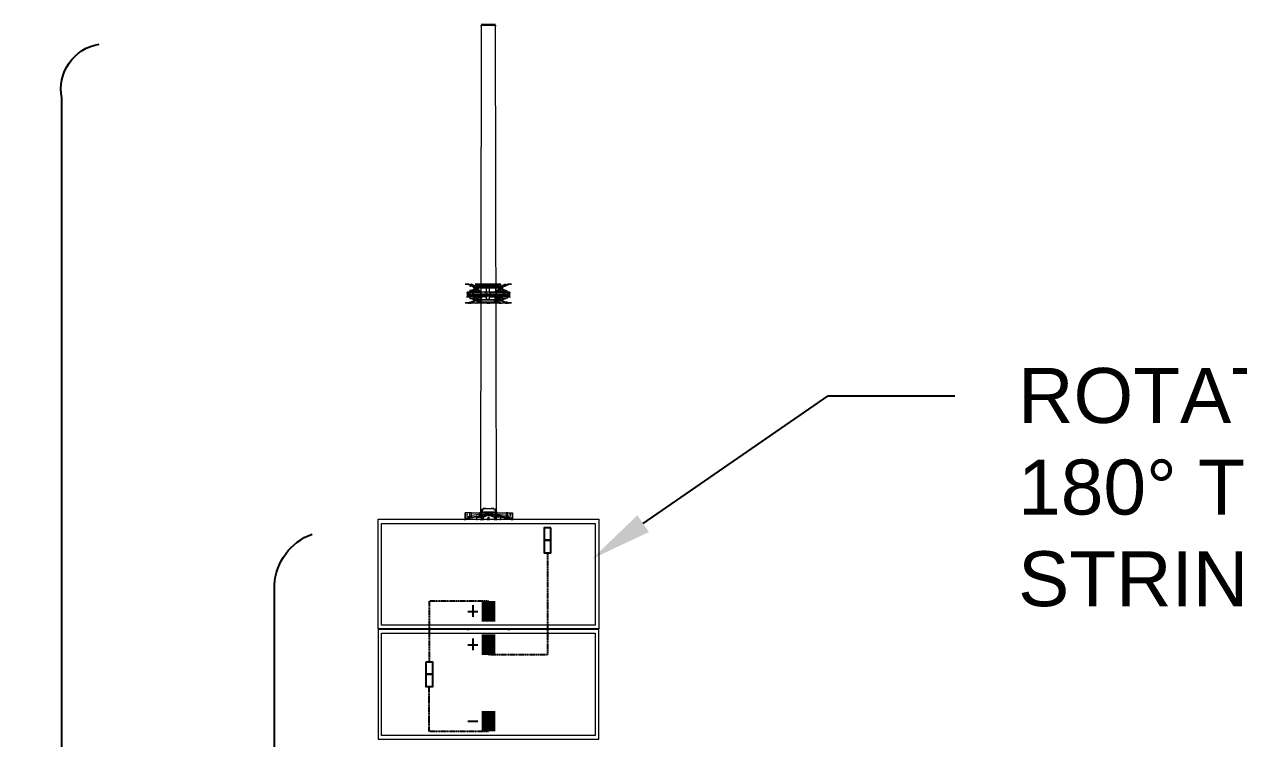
# Model space of a CAD drawing. Header units: feet. Extents: x -13743 to 68376, y -48 to 67763.
# Drawn here: x 8099.1 to 8541.3, y 66208.2 to 66468.1 of the extents above; entities that cross this region are included whole.
import ezdxf
from ezdxf import colors
from ezdxf.entities.mleader import LeaderData, LeaderLine
from ezdxf.math import Vec2, Vec3

# ---------------------------------------------------------------- set-up
doc = ezdxf.new("R2010")
doc.units = ezdxf.units.FT
doc.header["$MEASUREMENT"] = 0
doc.linetypes.add('HIDDEN', pattern=[0.375, 0.25, -0.125])
for name, color, linetype in [('E-HARN-COMP', 8, 'Continuous'), ('E-TRNK-CABL-NEG', 6, 'HIDDEN'), ('E-TRUNK-CABLE-POS', 6, 'HIDDEN'), ('G-ANNO-TEXT', 1, 'Continuous'), ('Polarity-Text', 7, 'Continuous')]:
    doc.layers.add(name, color=color, linetype=linetype)
doc.styles.add('NEI-A', font='arial.ttf')

# ---------------------------------------------------------------- blocks, each defined once
blk = doc.blocks.new('A$Ccdbb2b2c')
at = {"lineweight": 5}
for points in [[(1.1316, 0.4133), (0.9266, 0.4133), (0.9266, 0.4133), (0.9266, 0), (0.9266, 0), (1.1316, 0)], [(1.1333, 0.4133), (1.3383, 0.4133), (1.3383, 0), (1.1333, 0)], [(0.935, 0.4067), (0.935, 0.0067), (1.125, 0.0067), (1.125, 0.4067)], [(1.14, 0.4067), (1.14, 0.0067), (1.3316, 0.0067), (1.3316, 0.4067)], [(0.4883, 0.2433), (0.4866, 0.2433), (0.4883, 0.2417), (0.4866, 0.24), (0.4883, 0.2417), (0.4866, 0.2433), (0.4866, 0.25), (0.4866, 0.2433), (0.4883, 0.2433), (0.4866, 0.2433)], [(0.4883, 0.23), (0.4866, 0.23), (0.4866, 0.2283), (0.4866, 0.23)], [(0.4983, 0.23), (0.4966, 0.225), (0.4983, 0.225), (0.5, 0.2233), (0.5, 0.2283), (0.4983, 0.2283)], [(0.4983, 0.2417), (0.5, 0.2417), (0.5, 0.2333), (0.4983, 0.2333)], [(0.505, 0.245), (0.5033, 0.245)], [(0.5066, 0.245), (0.5083, 0.245)], [(0.5133, 0.2417), (0.5133, 0.2333), (0.51, 0.2333), (0.51, 0.2417)], [(0.5133, 0.225), (0.5116, 0.225), (0.5116, 0.2233), (0.51, 0.2283), (0.5116, 0.2283), (0.5133, 0.23)], [(0.5166, 0.2283), (0.5166, 0.23), (0.52, 0.24), (0.5216, 0.2383), (0.5166, 0.2283), (0.52, 0.2283), (0.52, 0.225), (0.5166, 0.225)], [(0.5233, 0.2433), (0.5216, 0.2433)], [(0.9264, 0.25), (0.9147, 0.25)], [(0.4883, 0.21), (0.4866, 0.21)], [(0.4883, 0.2083), (0.4866, 0.2083)], [(0.4883, 0.205), (0.4866, 0.205)], [(0.4883, 0.205), (0.4866, 0.205)], [(0.49, 0.2233), (0.4883, 0.2217), (0.49, 0.22), (0.4916, 0.2217)], [(0.49, 0.2233), (0.4883, 0.2233), (0.4883, 0.2217), (0.4883, 0.22), (0.49, 0.22), (0.4916, 0.22), (0.4916, 0.2217), (0.4916, 0.2233)], [(0.49, 0.2233), (0.4883, 0.2217), (0.49, 0.22), (0.4916, 0.2217)], [(0.49, 0.2233), (0.4883, 0.2217), (0.49, 0.22), (0.4916, 0.2217)], [(0.4933, 0.2217), (0.4916, 0.2217)], [(0.5, 0.2217), (0.5016, 0.2217)], [(0.5, 0.2217), (0.5016, 0.2217)], [(0.5066, 0.1917), (0.5066, 0.2217), (0.5083, 0.2217), (0.5083, 0.1917)], [(0.51, 0.2217), (0.5116, 0.2217), (0.5133, 0.2217), (0.515, 0.2217)], [(0.51, 0.2133), (0.51, 0.21)], [(0.51, 0.2033), (0.51, 0.205), (0.51, 0.2033), (0.5116, 0.2033)], [(0.5133, 0.2217), (0.5116, 0.2217)], [(0.5183, 0.2233), (0.5166, 0.2217), (0.5183, 0.22), (0.52, 0.2217)], [(0.4866, 0.19), (0.4866, 0.1883)], [(0.49, 0.195), (0.4883, 0.1933), (0.49, 0.1917), (0.4916, 0.1933)], [(0.49, 0.195), (0.4883, 0.195), (0.4883, 0.1933), (0.4883, 0.1917), (0.49, 0.1917), (0.49, 0.19), (0.4916, 0.1917), (0.4916, 0.1933), (0.4916, 0.195)], [(0.49, 0.195), (0.4883, 0.1933), (0.49, 0.1917), (0.4916, 0.1933)], [(0.49, 0.195), (0.4883, 0.195), (0.4883, 0.1933), (0.4883, 0.1917), (0.49, 0.1917), (0.4916, 0.1917), (0.4916, 0.1933), (0.4916, 0.195)], [(0.49, 0.195), (0.4883, 0.1933), (0.49, 0.1917), (0.4916, 0.1933)], [(0.4966, 0.1883), (0.4983, 0.1883), (0.4983, 0.19), (0.5, 0.19), (0.5, 0.185), (0.4983, 0.185), (0.4983, 0.1833)], [(0.5116, 0.2033), (0.51, 0.2033)], [(0.5133, 0.1833), (0.5133, 0.19), (0.5116, 0.19), (0.51, 0.185), (0.5133, 0.185)], [(0.5183, 0.1933), (0.5166, 0.1933), (0.5183, 0.195)], [(0.5183, 0.195), (0.5166, 0.1933), (0.5183, 0.1917), (0.52, 0.1933)], [(0.52, 0.185), (0.52, 0.1883), (0.5216, 0.1883), (0.5216, 0.185)], [(0.913, 0.1933), (0.9114, 0.1933)], [(0.9164, 0.2033), (0.918, 0.1933), (0.9197, 0.1933), (0.918, 0.2033)], [(0.4866, 0.1733), (0.4883, 0.1733), (0.4883, 0.1717), (0.4866, 0.17), (0.4866, 0.1633), (0.4866, 0.17), (0.4883, 0.1717), (0.4883, 0.1733)], [(0.4883, 0.17), (0.4866, 0.17)], [(0.505, 0.17), (0.5033, 0.17)], [(0.51, 0.17), (0.5083, 0.17), (0.51, 0.17), (0.5116, 0.17)], [(0.5233, 0.1733), (0.5216, 0.1733)], [(0.9264, 0.1617), (0.9147, 0.1617)]]:
    blk.add_lwpolyline(points, close=True, dxfattribs=at)
for points in [[(0.9266, 0.2517), (0.9283, 0.2517)], [(1.1316, 0.2517), (1.1333, 0.2517)], [(0.485, 0.2283), (0.485, 0.2283)], [(0.4883, 0.2383), (0.4866, 0.24), (0.4883, 0.2417), (0.4866, 0.2433), (0.4866, 0.25)], [(0.4983, 0.2417), (0.4966, 0.235), (0.4966, 0.225), (0.4966, 0.2267), (0.4933, 0.23), (0.4933, 0.2283), (0.4916, 0.2283), (0.4916, 0.225), (0.4883, 0.225), (0.4883, 0.2233), (0.4866, 0.2233), (0.4866, 0.225), (0.4866, 0.2233), (0.4866, 0.225)], [(0.4883, 0.24), (0.4866, 0.24), (0.4883, 0.24), (0.4933, 0.23), (0.4916, 0.23), (0.4916, 0.2283), (0.4866, 0.2383), (0.4883, 0.24), (0.4933, 0.23), (0.4916, 0.23), (0.4916, 0.2283), (0.4916, 0.225), (0.4883, 0.225), (0.4883, 0.2283), (0.4866, 0.2283), (0.4866, 0.23), (0.4866, 0.2317)], [(0.4966, 0.2317), (0.49, 0.2367), (0.49, 0.24), (0.4883, 0.24), (0.4866, 0.2383), (0.4883, 0.24), (0.4933, 0.23), (0.4916, 0.23), (0.4916, 0.2283), (0.4866, 0.2383), (0.4916, 0.2283), (0.4883, 0.2283), (0.4916, 0.2283), (0.4883, 0.2283), (0.4883, 0.225), (0.4866, 0.225), (0.4866, 0.2267), (0.4866, 0.225), (0.4883, 0.225), (0.4883, 0.2233), (0.4866, 0.2233), (0.4866, 0.19), (0.4883, 0.19), (0.4883, 0.1883), (0.4883, 0.19), (0.4866, 0.19), (0.4866, 0.2233)], [(0.4866, 0.2317), (0.4866, 0.2317)], [(0.4916, 0.2283), (0.4933, 0.2283), (0.4933, 0.23), (0.4933, 0.2283), (0.4916, 0.2283), (0.4916, 0.225), (0.4866, 0.225), (0.4866, 0.2283), (0.4883, 0.2283), (0.4883, 0.225), (0.4883, 0.2233), (0.4883, 0.2217), (0.4883, 0.2233), (0.49, 0.2233), (0.4916, 0.2233), (0.4916, 0.2217), (0.4916, 0.225), (0.4933, 0.225), (0.4916, 0.225), (0.4916, 0.2217), (0.4916, 0.225), (0.4933, 0.225), (0.4916, 0.225), (0.4933, 0.225), (0.4933, 0.1883), (0.4916, 0.1883), (0.4916, 0.1917), (0.4916, 0.1933), (0.4933, 0.1933)], [(0.4883, 0.2433), (0.4883, 0.2433)], [(0.4883, 0.2433), (0.4883, 0.2433)], [(0.4883, 0.2433), (0.4883, 0.2433)], [(0.4883, 0.24), (0.4883, 0.24)], [(0.4883, 0.24), (0.4883, 0.24)], [(0.4916, 0.24), (0.49, 0.24), (0.49, 0.2367), (0.49, 0.2383)], [(0.4916, 0.2333), (0.4966, 0.2283), (0.49, 0.235)], [(0.4983, 0.2233), (0.4966, 0.225), (0.4933, 0.2267), (0.4933, 0.2283), (0.4933, 0.225), (0.4916, 0.225)], [(0.4966, 0.235), (0.4966, 0.225), (0.4983, 0.225)], [(0.4983, 0.24), (0.4983, 0.24)], [(0.4983, 0.235), (0.4983, 0.235)], [(0.4983, 0.2317), (0.4983, 0.2333)], [(0.5, 0.2417), (0.5016, 0.2417), (0.5016, 0.245), (0.5016, 0.2467), (0.5016, 0.245), (0.5033, 0.245), (0.505, 0.245), (0.505, 0.2417)], [(0.5016, 0.1917), (0.5, 0.1917), (0.5016, 0.1917), (0.5016, 0.1717), (0.505, 0.1717), (0.505, 0.1917), (0.505, 0.2217), (0.5066, 0.2217), (0.5066, 0.2417), (0.5083, 0.2417), (0.5083, 0.2217)], [(0.5, 0.23), (0.5, 0.2333), (0.5016, 0.2333)], [(0.5016, 0.2283), (0.5, 0.2283)], [(0.5016, 0.245), (0.5016, 0.2467), (0.5033, 0.2467), (0.5016, 0.2467), (0.5033, 0.245), (0.505, 0.245), (0.5033, 0.245), (0.505, 0.245)], [(0.5016, 0.2467), (0.5016, 0.2467)], [(0.5016, 0.245), (0.5016, 0.245)], [(0.5016, 0.2433), (0.5016, 0.235), (0.5016, 0.2433), (0.5016, 0.245), (0.5016, 0.2433), (0.5033, 0.2433), (0.505, 0.2433), (0.5033, 0.2433), (0.505, 0.2433), (0.5066, 0.2433), (0.5083, 0.2433), (0.5083, 0.2417), (0.5066, 0.2417), (0.505, 0.2417), (0.505, 0.2217), (0.505, 0.1917), (0.5016, 0.1917), (0.5016, 0.2217), (0.505, 0.2217), (0.505, 0.2417), (0.505, 0.2433), (0.5066, 0.2433), (0.505, 0.2433), (0.5066, 0.2433), (0.505, 0.2433)], [(0.505, 0.2417), (0.5016, 0.2417), (0.5016, 0.2217)], [(0.5016, 0.2117), (0.5016, 0.2367), (0.5033, 0.2367)], [(0.5016, 0.21), (0.5033, 0.21), (0.5016, 0.21), (0.5033, 0.21), (0.5016, 0.21), (0.5016, 0.2133), (0.5016, 0.235), (0.5033, 0.235)], [(0.5033, 0.2467), (0.5083, 0.2467), (0.51, 0.2467)], [(0.5116, 0.2467), (0.51, 0.2467), (0.5083, 0.245), (0.5066, 0.245), (0.5083, 0.245), (0.5083, 0.2467)], [(0.5066, 0.2417), (0.5066, 0.245), (0.5083, 0.245), (0.51, 0.245), (0.51, 0.2467), (0.51, 0.245), (0.5083, 0.2433), (0.51, 0.2433), (0.5083, 0.2433), (0.51, 0.2433), (0.51, 0.235), (0.51, 0.2433), (0.5116, 0.2433), (0.51, 0.2433), (0.51, 0.245), (0.51, 0.2433), (0.5083, 0.2433), (0.5066, 0.2433), (0.5083, 0.2433), (0.51, 0.2433)], [(0.5083, 0.2117), (0.51, 0.2117), (0.51, 0.2367), (0.5083, 0.2367)], [(0.51, 0.2467), (0.51, 0.2467)], [(0.51, 0.2417), (0.5116, 0.2417)], [(0.51, 0.21), (0.5116, 0.21), (0.51, 0.21), (0.5116, 0.21), (0.51, 0.21), (0.5116, 0.21), (0.51, 0.21), (0.51, 0.2117), (0.51, 0.2133), (0.51, 0.235), (0.5116, 0.235)], [(0.51, 0.2333), (0.5116, 0.2333), (0.5116, 0.23)], [(0.51, 0.2283), (0.5116, 0.2283)], [(0.5116, 0.24), (0.5116, 0.24)], [(0.515, 0.235), (0.5133, 0.2417)], [(0.5166, 0.185), (0.515, 0.185), (0.515, 0.1883), (0.5166, 0.1883), (0.515, 0.1883), (0.5166, 0.1883), (0.5166, 0.1917), (0.5166, 0.1933), (0.5166, 0.1917), (0.5183, 0.1917), (0.52, 0.1917), (0.52, 0.1933), (0.5183, 0.1933), (0.52, 0.1933), (0.5183, 0.1933), (0.52, 0.1933), (0.5183, 0.1933), (0.52, 0.1933), (0.5183, 0.1933), (0.52, 0.1933), (0.52, 0.195), (0.5183, 0.195), (0.5166, 0.195), (0.5166, 0.1933), (0.5166, 0.22), (0.5166, 0.2217), (0.5166, 0.2233), (0.5183, 0.2233), (0.52, 0.2233), (0.52, 0.2217), (0.5183, 0.2217), (0.52, 0.2217), (0.5183, 0.2217), (0.52, 0.2217), (0.5183, 0.2217), (0.52, 0.2217), (0.5183, 0.2217), (0.52, 0.2217), (0.52, 0.22), (0.5183, 0.22), (0.5166, 0.22), (0.5166, 0.2217), (0.5183, 0.2217), (0.5183, 0.2233), (0.5166, 0.2217), (0.5166, 0.225), (0.515, 0.225), (0.515, 0.235), (0.515, 0.225), (0.5133, 0.225), (0.5133, 0.2267)], [(0.5133, 0.235), (0.5133, 0.235)], [(0.5133, 0.2333), (0.5133, 0.2317)], [(0.5166, 0.23), (0.515, 0.23), (0.515, 0.2283), (0.5166, 0.2283)], [(0.515, 0.2283), (0.515, 0.225), (0.5166, 0.225), (0.515, 0.225), (0.515, 0.1883), (0.515, 0.1783)], [(0.52, 0.2383), (0.5216, 0.24), (0.52, 0.2417), (0.5216, 0.2433), (0.5216, 0.25), (0.5216, 0.1633), (0.5216, 0.17), (0.52, 0.1717), (0.52, 0.1733), (0.5216, 0.1733), (0.52, 0.175)], [(0.52, 0.2433), (0.52, 0.2433)], [(0.52, 0.24), (0.52, 0.24)], [(0.52, 0.2283), (0.5216, 0.2283), (0.5216, 0.225), (0.52, 0.225), (0.52, 0.2233)], [(0.5216, 0.24), (0.5233, 0.24)], [(0.5216, 0.2317), (0.5216, 0.23), (0.5216, 0.2283)], [(0.5233, 0.2317), (0.5233, 0.2317)], [(0.5233, 0.2283), (0.5233, 0.2283)], [(0.9247, 0.2433), (0.9247, 0.2467), (0.923, 0.2433), (0.9214, 0.245), (0.9214, 0.2417), (0.9147, 0.2417), (0.9147, 0.25), (0.9164, 0.25)], [(0.923, 0.2417), (0.923, 0.24), (0.9214, 0.2383), (0.9197, 0.2383), (0.9147, 0.2383), (0.9147, 0.2417)], [(0.9147, 0.2383), (0.9147, 0.2233), (0.918, 0.2233), (0.918, 0.22), (0.9197, 0.22), (0.9197, 0.2233), (0.918, 0.2233)], [(0.9214, 0.2467), (0.9197, 0.2467), (0.9164, 0.2467), (0.918, 0.2467)], [(0.9197, 0.2467), (0.9164, 0.2467)], [(0.923, 0.24), (0.9197, 0.2233), (0.918, 0.2233), (0.9197, 0.2383)], [(0.9264, 0.2283), (0.923, 0.2283), (0.923, 0.2183), (0.9214, 0.2183), (0.923, 0.2183), (0.9214, 0.2183), (0.9214, 0.2167), (0.923, 0.2167), (0.9197, 0.2083)], [(0.9214, 0.2383), (0.9214, 0.2417), (0.923, 0.2417), (0.923, 0.2433), (0.9214, 0.2267), (0.923, 0.2283), (0.9247, 0.2467), (0.9264, 0.245)], [(0.9247, 0.2467), (0.9247, 0.2483), (0.9247, 0.2467)], [(0.9264, 0.2483), (0.9247, 0.2483)], [(0.9264, 0.2383), (0.9247, 0.2467)], [(0.9266, 0.25), (0.9283, 0.25)], [(0.9266, 0.235), (0.9266, 0.2467), (0.9266, 0.2433)], [(0.9266, 0.2283), (0.9283, 0.2283)], [(1.1316, 0.25), (1.1333, 0.25)], [(1.1316, 0.235), (1.1333, 0.2467), (1.1333, 0.2433)], [(1.1316, 0.2283), (1.1333, 0.2283)], [(0, 0.22), (0, 0.1933)], [(0.0033, 0.22), (0.0017, 0.22), (0.9147, 0.2217)], [(0.4916, 0.1917), (0.49, 0.1917), (0.4883, 0.1917), (0.4883, 0.19), (0.4866, 0.19), (0.4866, 0.2233), (0.4883, 0.2233), (0.4883, 0.2217), (0.4883, 0.22), (0.4883, 0.1933), (0.4883, 0.1917), (0.49, 0.1917), (0.4916, 0.1917), (0.4916, 0.1933), (0.49, 0.195), (0.49, 0.1933), (0.4916, 0.1933), (0.4933, 0.1933), (0.5016, 0.1933), (0.5, 0.1933), (0.5, 0.1917), (0.5016, 0.1917), (0.5, 0.1917), (0.4983, 0.1917)], [(0.4883, 0.22), (0.4866, 0.22), (0.4883, 0.22), (0.49, 0.22), (0.4883, 0.22), (0.4883, 0.2217), (0.49, 0.2217), (0.4916, 0.2217), (0.49, 0.2217), (0.4916, 0.2217), (0.49, 0.2217), (0.4916, 0.2217), (0.49, 0.2217), (0.4916, 0.2217), (0.49, 0.2217), (0.4916, 0.2217), (0.49, 0.2217), (0.4916, 0.2217), (0.49, 0.2217), (0.4916, 0.2217), (0.49, 0.2217), (0.4916, 0.2217), (0.49, 0.2217), (0.49, 0.2233), (0.4916, 0.2217), (0.49, 0.2217), (0.4916, 0.2217), (0.49, 0.2217), (0.4916, 0.2217), (0.49, 0.2217), (0.4916, 0.2217), (0.49, 0.2217), (0.4916, 0.2217), (0.49, 0.2217), (0.49, 0.2233), (0.4916, 0.2217), (0.49, 0.2233), (0.49, 0.2217), (0.4916, 0.2217), (0.4916, 0.22), (0.49, 0.22), (0.4916, 0.22), (0.49, 0.22), (0.4883, 0.22), (0.4883, 0.2217), (0.49, 0.2217), (0.4883, 0.2217), (0.4883, 0.22), (0.49, 0.22), (0.4916, 0.22), (0.4916, 0.2217), (0.49, 0.2217), (0.4883, 0.2217), (0.4883, 0.22), (0.49, 0.22), (0.4916, 0.22), (0.4916, 0.1933), (0.49, 0.1933), (0.4883, 0.1933), (0.4866, 0.1933), (0.4883, 0.1933), (0.4883, 0.22), (0.4866, 0.22), (0.4883, 0.22), (0.4883, 0.1933), (0.49, 0.1933), (0.4916, 0.1933), (0.4916, 0.22), (0.4916, 0.2217), (0.4916, 0.22), (0.4916, 0.2217), (0.4916, 0.2233), (0.49, 0.2233), (0.4883, 0.2233), (0.4883, 0.2217), (0.4883, 0.2233)], [(0.4866, 0.21), (0.4883, 0.21)], [(0.4866, 0.2083), (0.4883, 0.2083)], [(0.4866, 0.205), (0.4883, 0.205)], [(0.4866, 0.205), (0.4883, 0.205)], [(0.4883, 0.2233), (0.4883, 0.2233)], [(0.4883, 0.2233), (0.4883, 0.2233)], [(0.4883, 0.2217), (0.4883, 0.2217)], [(0.4883, 0.2217), (0.4883, 0.2217)], [(0.4883, 0.22), (0.4883, 0.22)], [(0.4883, 0.22), (0.4883, 0.22)], [(0.49, 0.2233), (0.49, 0.2233)], [(0.49, 0.2233), (0.49, 0.2233)], [(0.49, 0.22), (0.49, 0.22)], [(0.49, 0.1933), (0.49, 0.195), (0.4916, 0.1933), (0.49, 0.1933), (0.4916, 0.1933), (0.49, 0.1933), (0.4916, 0.1933), (0.49, 0.1933), (0.4916, 0.1933), (0.49, 0.1933), (0.4916, 0.1933), (0.49, 0.1933), (0.4916, 0.1933), (0.49, 0.1933), (0.4916, 0.1933), (0.49, 0.1933), (0.4916, 0.1933), (0.49, 0.1933), (0.4916, 0.1933), (0.4916, 0.22)], [(0.49, 0.22), (0.49, 0.22)], [(0.4916, 0.225), (0.4916, 0.225)], [(0.4916, 0.2233), (0.4916, 0.2233)], [(0.4916, 0.2233), (0.4916, 0.2233)], [(0.4916, 0.2217), (0.4916, 0.2217)], [(0.4916, 0.2217), (0.4916, 0.2217)], [(0.4916, 0.22), (0.4916, 0.22)], [(0.4916, 0.22), (0.4916, 0.22)], [(0.5016, 0.22), (0.4933, 0.22)], [(0.5033, 0.21), (0.5016, 0.21), (0.5033, 0.21), (0.5016, 0.21), (0.5016, 0.2117), (0.5016, 0.2133), (0.5016, 0.21), (0.4933, 0.21)], [(0.4933, 0.2083), (0.4933, 0.205), (0.5016, 0.205), (0.5016, 0.2033), (0.5033, 0.2033), (0.5016, 0.2033), (0.5033, 0.2033)], [(0.5016, 0.2233), (0.5, 0.2233), (0.4983, 0.225), (0.5, 0.2233), (0.5, 0.225)], [(0.5, 0.2217), (0.4983, 0.2217)], [(0.5, 0.2217), (0.5016, 0.2217)], [(0.5016, 0.2017), (0.5016, 0.205), (0.5016, 0.2033), (0.5033, 0.2033), (0.5016, 0.2033)], [(0.515, 0.21), (0.5083, 0.21)], [(0.5083, 0.205), (0.515, 0.205), (0.515, 0.2083), (0.5166, 0.2083)], [(0.51, 0.2233), (0.5116, 0.2233)], [(0.515, 0.22), (0.51, 0.22)], [(0.51, 0.205), (0.51, 0.2017), (0.51, 0.2), (0.51, 0.2033), (0.51, 0.2), (0.51, 0.1783), (0.5116, 0.1783)], [(0.5116, 0.225), (0.5116, 0.2233), (0.5133, 0.225), (0.5116, 0.2233), (0.5133, 0.225)], [(0.5133, 0.22), (0.5116, 0.2183)], [(0.515, 0.225), (0.515, 0.225)], [(0.5166, 0.225), (0.5166, 0.225)], [(0.5166, 0.22), (0.5183, 0.22), (0.52, 0.22), (0.52, 0.2217), (0.5183, 0.2217), (0.52, 0.2217), (0.52, 0.2233), (0.5216, 0.2233), (0.5216, 0.19), (0.52, 0.19)], [(0.5166, 0.2233), (0.5166, 0.2233)], [(0.5166, 0.2217), (0.5166, 0.2217)], [(0.5166, 0.22), (0.5166, 0.22)], [(0.5166, 0.1917), (0.5183, 0.19), (0.5183, 0.1917), (0.52, 0.1917), (0.52, 0.1933), (0.5183, 0.1933), (0.52, 0.1933), (0.52, 0.22)], [(0.5183, 0.2233), (0.5183, 0.2233)], [(0.5183, 0.22), (0.5183, 0.22)], [(0.52, 0.2233), (0.52, 0.2233)], [(0.52, 0.2217), (0.52, 0.2217)], [(0.52, 0.22), (0.52, 0.22)], [(0.5216, 0.225), (0.5216, 0.2233)], [(0.5216, 0.2083), (0.5233, 0.2083)], [(0.5216, 0.205), (0.5233, 0.205)], [(0.9064, 0.2117), (0.9064, 0.2167), (0.9064, 0.1967), (0.9064, 0.2017), (0.9064, 0.2)], [(0.908, 0.2117), (0.9064, 0.2117), (0.9064, 0.2017)], [(0.913, 0.22), (0.9114, 0.22), (0.9114, 0.2183), (0.9097, 0.2183), (0.908, 0.2183), (0.9097, 0.2183), (0.9114, 0.2183), (0.913, 0.2183), (0.9114, 0.2183), (0.9147, 0.2183), (0.9147, 0.1917)], [(0.9097, 0.2167), (0.908, 0.2167), (0.908, 0.2183), (0.9114, 0.22), (0.913, 0.22), (0.9147, 0.22), (0.913, 0.22), (0.9114, 0.2183), (0.9114, 0.22)], [(0.908, 0.22), (0.913, 0.22), (0.9114, 0.22), (0.9147, 0.22), (0.9164, 0.22)], [(0.908, 0.2167), (0.908, 0.2183)], [(0.9147, 0.22), (0.9147, 0.2183), (0.913, 0.215), (0.913, 0.1967), (0.9147, 0.1933)], [(0.9197, 0.22), (0.9197, 0.2183), (0.918, 0.2183), (0.918, 0.22), (0.9147, 0.22), (0.9147, 0.2233)], [(0.918, 0.2183), (0.9164, 0.2083), (0.9164, 0.205)], [(0.9264, 0.2183), (0.923, 0.2183), (0.9247, 0.2183), (0.923, 0.2183), (0.923, 0.2167), (0.923, 0.2183), (0.9214, 0.2183), (0.9214, 0.2167), (0.918, 0.2083), (0.9164, 0.2083)], [(0.9214, 0.1967), (0.918, 0.205), (0.918, 0.2083), (0.9197, 0.2183), (0.9214, 0.2183), (0.9214, 0.2267), (0.9197, 0.2233), (0.9214, 0.2233)], [(0.923, 0.1967), (0.9197, 0.205), (0.9197, 0.2083), (0.918, 0.2083), (0.918, 0.2033), (0.9197, 0.2033)], [(0.923, 0.22), (0.9264, 0.22)], [(0.9264, 0.2167), (0.923, 0.2167), (0.9247, 0.2167)], [(0.9264, 0.205), (0.923, 0.205), (0.923, 0.2067), (0.9247, 0.2083), (0.9264, 0.2067)], [(0.9266, 0.2217), (0.9283, 0.2217)], [(0.9266, 0.22), (0.9283, 0.22)], [(0.9266, 0.2183), (0.9283, 0.2183)], [(0.9266, 0.2167), (0.9283, 0.2167)], [(0.9266, 0.2083), (0.9283, 0.2083)], [(0.9266, 0.205), (0.9283, 0.205)], [(1.1333, 0.2217), (1.1316, 0.2217)], [(1.1316, 0.22), (1.1333, 0.22)], [(1.1316, 0.2183), (1.1333, 0.2183)], [(1.1333, 0.2167), (1.1316, 0.2167)], [(1.1316, 0.2083), (1.1333, 0.2083)], [(1.1333, 0.205), (1.1316, 0.205)], [(0.9097, 0.195), (0.908, 0.195), (0.908, 0.1933), (0.9114, 0.1917), (0.9147, 0.1917), (0.913, 0.1917), (0.908, 0.1917), (0.0017, 0.1933), (0.0033, 0.1933)], [(0.485, 0.185), (0.485, 0.185)], [(0.4916, 0.1883), (0.4933, 0.1883), (0.4916, 0.1883), (0.4916, 0.1917), (0.49, 0.19), (0.49, 0.1917), (0.4883, 0.1917), (0.4883, 0.1933), (0.4883, 0.1917), (0.49, 0.1917), (0.49, 0.19), (0.4916, 0.1917), (0.4916, 0.1933), (0.49, 0.195), (0.49, 0.1933), (0.4916, 0.1933), (0.49, 0.1933), (0.4916, 0.1933), (0.49, 0.1933), (0.4916, 0.1933), (0.49, 0.1933), (0.4916, 0.1933), (0.49, 0.1933), (0.4883, 0.1933), (0.4866, 0.1933), (0.4883, 0.1933), (0.4883, 0.195), (0.49, 0.195), (0.4916, 0.195), (0.4916, 0.1933), (0.4916, 0.1917), (0.4916, 0.1883), (0.4933, 0.1883), (0.4933, 0.185), (0.4933, 0.1833), (0.4933, 0.185), (0.4916, 0.185), (0.4916, 0.1883), (0.4883, 0.1883), (0.4883, 0.185), (0.4916, 0.185), (0.4866, 0.175), (0.4883, 0.175), (0.4883, 0.1733), (0.4933, 0.1833), (0.4916, 0.185), (0.4883, 0.185), (0.4883, 0.1883), (0.4866, 0.1883), (0.4866, 0.1867), (0.4866, 0.1883), (0.4883, 0.1883), (0.4883, 0.19), (0.4883, 0.1917), (0.4883, 0.19)], [(0.4866, 0.1883), (0.4866, 0.19)], [(0.4883, 0.185), (0.4866, 0.185), (0.4866, 0.1833), (0.4866, 0.185), (0.4883, 0.185), (0.4866, 0.185), (0.4866, 0.1883), (0.4883, 0.1883), (0.4916, 0.1883), (0.4916, 0.185), (0.4933, 0.1833), (0.4883, 0.1733), (0.4883, 0.175), (0.4866, 0.175), (0.4916, 0.185), (0.4933, 0.1833), (0.4883, 0.1733), (0.4866, 0.1733)], [(0.4933, 0.1833), (0.4933, 0.185), (0.4916, 0.185), (0.4916, 0.1883), (0.4883, 0.1883), (0.4883, 0.185), (0.4916, 0.185), (0.4866, 0.175), (0.4883, 0.175), (0.4883, 0.1733), (0.49, 0.1733), (0.49, 0.1767)], [(0.4883, 0.1833), (0.4866, 0.1833), (0.4866, 0.185)], [(0.4866, 0.1833), (0.4866, 0.1833)], [(0.4883, 0.195), (0.4883, 0.195)], [(0.4883, 0.195), (0.4883, 0.195)], [(0.4883, 0.1933), (0.4883, 0.1933)], [(0.4883, 0.1933), (0.4883, 0.1917)], [(0.4883, 0.1933), (0.4883, 0.1933)], [(0.4883, 0.1917), (0.4883, 0.1917)], [(0.4883, 0.1917), (0.4883, 0.1917)], [(0.49, 0.195), (0.49, 0.195)], [(0.49, 0.195), (0.49, 0.195)], [(0.49, 0.1917), (0.49, 0.1917)], [(0.49, 0.1917), (0.49, 0.1917)], [(0.4916, 0.1817), (0.4966, 0.185), (0.49, 0.1783), (0.4966, 0.1817)], [(0.4916, 0.195), (0.4916, 0.195)], [(0.4916, 0.195), (0.4916, 0.195)], [(0.4916, 0.1933), (0.4916, 0.1933)], [(0.4916, 0.1933), (0.4916, 0.1933)], [(0.4916, 0.1917), (0.4916, 0.1917)], [(0.4916, 0.1917), (0.4916, 0.1917)], [(0.4933, 0.1883), (0.4916, 0.1883), (0.4933, 0.1883)], [(0.4916, 0.1883), (0.4916, 0.1883)], [(0.4916, 0.1883), (0.4916, 0.1883)], [(0.495, 0.1867), (0.4933, 0.1867), (0.4966, 0.1883), (0.4966, 0.1783), (0.4966, 0.1883), (0.4966, 0.1867), (0.4933, 0.185), (0.4916, 0.185)], [(0.4916, 0.1883), (0.4916, 0.1883)], [(0.4933, 0.1883), (0.4933, 0.1883)], [(0.4983, 0.19), (0.4966, 0.1883)], [(0.5, 0.1883), (0.5, 0.19), (0.4983, 0.1883), (0.5, 0.19), (0.5016, 0.19)], [(0.4983, 0.1817), (0.4983, 0.18), (0.5, 0.18), (0.5, 0.1833)], [(0.5, 0.185), (0.5016, 0.185)], [(0.5033, 0.1783), (0.5016, 0.1783), (0.5016, 0.2), (0.5016, 0.2033), (0.5016, 0.2), (0.5016, 0.2017), (0.5016, 0.1767), (0.5033, 0.1767)], [(0.5083, 0.1917), (0.5083, 0.1717), (0.5066, 0.1717), (0.5066, 0.1917), (0.505, 0.1917), (0.505, 0.1733), (0.5066, 0.1733), (0.5083, 0.1733)], [(0.5083, 0.1767), (0.51, 0.1767), (0.51, 0.2017), (0.5083, 0.2017)], [(0.51, 0.2033), (0.5116, 0.2033)], [(0.51, 0.1933), (0.515, 0.1933), (0.5133, 0.1933), (0.5116, 0.195)], [(0.515, 0.1917), (0.51, 0.1917), (0.5116, 0.1917), (0.5133, 0.1917), (0.5116, 0.1917), (0.5133, 0.1917)], [(0.5116, 0.19), (0.51, 0.19)], [(0.51, 0.185), (0.5116, 0.185)], [(0.5116, 0.1833), (0.5116, 0.18), (0.51, 0.18), (0.51, 0.1717), (0.5133, 0.1717)], [(0.5133, 0.1883), (0.5116, 0.19), (0.5133, 0.1883), (0.5116, 0.19), (0.5116, 0.1883)], [(0.5133, 0.18), (0.5133, 0.1733), (0.515, 0.1783), (0.515, 0.1883), (0.5133, 0.1883), (0.5133, 0.1867)], [(0.515, 0.1883), (0.515, 0.1883)], [(0.5166, 0.1833), (0.515, 0.185)], [(0.5166, 0.195), (0.5166, 0.195)], [(0.5166, 0.1933), (0.5166, 0.1933)], [(0.5166, 0.1917), (0.5166, 0.1917)], [(0.52, 0.1917), (0.52, 0.19), (0.52, 0.1883), (0.5166, 0.1883), (0.5166, 0.185), (0.5166, 0.1833), (0.52, 0.1733), (0.52, 0.175), (0.5216, 0.175), (0.5166, 0.185), (0.52, 0.185)], [(0.5166, 0.1883), (0.5166, 0.1883)], [(0.5183, 0.195), (0.5183, 0.195)], [(0.5183, 0.1917), (0.5183, 0.1917)], [(0.52, 0.195), (0.52, 0.195)], [(0.52, 0.1933), (0.52, 0.1933)], [(0.52, 0.1917), (0.52, 0.1917)], [(0.5216, 0.19), (0.5216, 0.1883)], [(0.5233, 0.185), (0.5216, 0.185), (0.5216, 0.1833), (0.5233, 0.1833)], [(0.5233, 0.185), (0.5233, 0.185)], [(0.5233, 0.1833), (0.5233, 0.1833)], [(0.9164, 0.1917), (0.9147, 0.1917), (0.913, 0.1933), (0.9114, 0.1933), (0.9114, 0.1917), (0.9114, 0.1933), (0.9097, 0.1933), (0.908, 0.1933), (0.908, 0.195)], [(0.9164, 0.1933), (0.9147, 0.1933), (0.9114, 0.1933), (0.913, 0.1933), (0.9114, 0.1933), (0.9097, 0.1933), (0.908, 0.1933)], [(0.9114, 0.1933), (0.913, 0.1933)], [(0.9147, 0.17), (0.9147, 0.1733), (0.9197, 0.1733), (0.923, 0.1733), (0.9197, 0.1883), (0.9197, 0.19), (0.918, 0.19), (0.918, 0.1917), (0.9147, 0.1917), (0.9147, 0.19)], [(0.9197, 0.1733), (0.918, 0.19), (0.9147, 0.19), (0.9147, 0.1733)], [(0.9214, 0.1883), (0.9197, 0.1883), (0.9197, 0.1933), (0.918, 0.1917), (0.918, 0.1933)], [(0.923, 0.17), (0.923, 0.1683), (0.9214, 0.185), (0.9197, 0.1883), (0.9197, 0.19), (0.918, 0.19)], [(0.9214, 0.1933), (0.923, 0.1933), (0.9214, 0.1933), (0.9197, 0.1933), (0.9214, 0.1933), (0.9214, 0.185), (0.923, 0.1833), (0.9247, 0.165), (0.9247, 0.1667), (0.9264, 0.1733)], [(0.9264, 0.1833), (0.923, 0.1833), (0.923, 0.1933), (0.9214, 0.1933), (0.9214, 0.195), (0.923, 0.195), (0.9264, 0.195)], [(0.9247, 0.195), (0.923, 0.195), (0.923, 0.1933), (0.9214, 0.195)], [(0.9264, 0.1933), (0.923, 0.1933), (0.9247, 0.1933), (0.923, 0.1933), (0.923, 0.195), (0.923, 0.1933)], [(0.9264, 0.1917), (0.923, 0.1917)], [(0.9266, 0.195), (0.9283, 0.195)], [(0.9266, 0.1933), (0.9283, 0.1933)], [(0.9266, 0.1917), (0.9283, 0.1917)], [(0.9266, 0.185), (0.9283, 0.185)], [(1.1316, 0.195), (1.1333, 0.195)], [(1.1333, 0.1933), (1.1316, 0.1933)], [(1.1316, 0.1917), (1.1333, 0.1917)], [(1.1333, 0.185), (1.1316, 0.185)], [(0.4883, 0.175), (0.4866, 0.1733), (0.4883, 0.1733), (0.4883, 0.1717), (0.4866, 0.17), (0.4866, 0.1633)], [(0.4866, 0.17), (0.4883, 0.17)], [(0.4883, 0.1733), (0.4883, 0.1733)], [(0.4883, 0.1733), (0.4883, 0.1733)], [(0.4883, 0.1733), (0.4883, 0.1733)], [(0.4883, 0.17), (0.4883, 0.17)], [(0.4883, 0.17), (0.4883, 0.17)], [(0.4883, 0.17), (0.4883, 0.17)], [(0.4916, 0.175), (0.49, 0.175), (0.49, 0.1767), (0.49, 0.175)], [(0.4966, 0.1783), (0.4983, 0.1733), (0.4983, 0.18)], [(0.5016, 0.18), (0.5, 0.18), (0.5, 0.1717), (0.4983, 0.1717)], [(0.4983, 0.1783), (0.4983, 0.1783)], [(0.5016, 0.1667), (0.5016, 0.1683), (0.5016, 0.17), (0.5016, 0.1717), (0.5, 0.1717)], [(0.51, 0.1667), (0.5083, 0.1667), (0.5016, 0.1667), (0.5033, 0.1667), (0.5016, 0.1667), (0.5033, 0.1683), (0.5016, 0.1683), (0.5016, 0.1667), (0.5016, 0.1683), (0.5016, 0.17), (0.5016, 0.1783), (0.5016, 0.17)], [(0.5016, 0.1683), (0.5016, 0.17), (0.5033, 0.17), (0.505, 0.17), (0.5066, 0.17), (0.5083, 0.17), (0.5066, 0.17)], [(0.5016, 0.1683), (0.5016, 0.1683)], [(0.5016, 0.1667), (0.5016, 0.1667)], [(0.505, 0.1683), (0.5033, 0.1683), (0.5033, 0.17), (0.505, 0.17), (0.5066, 0.17), (0.5083, 0.17), (0.5066, 0.17), (0.5083, 0.1683), (0.5066, 0.1683)], [(0.5033, 0.1683), (0.5033, 0.17), (0.505, 0.17), (0.5066, 0.17), (0.5083, 0.1683), (0.51, 0.1683), (0.51, 0.1667), (0.51, 0.1683)], [(0.5033, 0.17), (0.505, 0.17)], [(0.5083, 0.1717), (0.5083, 0.17), (0.5066, 0.17), (0.5066, 0.1717), (0.505, 0.1717), (0.505, 0.17), (0.505, 0.1733)], [(0.51, 0.17), (0.5083, 0.17), (0.51, 0.17), (0.51, 0.1783), (0.51, 0.17), (0.51, 0.1683), (0.51, 0.17), (0.5083, 0.17), (0.51, 0.1683), (0.5083, 0.1683), (0.51, 0.1667), (0.5116, 0.1667)], [(0.5083, 0.1667), (0.5083, 0.1683)], [(0.5133, 0.1817), (0.5133, 0.18), (0.51, 0.18)], [(0.51, 0.1717), (0.5116, 0.1717)], [(0.51, 0.1667), (0.51, 0.1667)], [(0.5116, 0.1733), (0.5116, 0.1733)], [(0.5133, 0.1783), (0.5133, 0.1783)], [(0.52, 0.17), (0.52, 0.17)], [(0.5216, 0.17), (0.5233, 0.17)], [(0.9264, 0.1667), (0.9247, 0.165), (0.9247, 0.1633), (0.9264, 0.1633), (0.9247, 0.1633), (0.9247, 0.165), (0.923, 0.1683), (0.9214, 0.1683), (0.9214, 0.17), (0.9147, 0.17), (0.9147, 0.1617), (0.9164, 0.1617)], [(0.9164, 0.1667), (0.9197, 0.1667)], [(0.9214, 0.165), (0.9197, 0.165), (0.9164, 0.165), (0.918, 0.165)], [(0.9214, 0.1733), (0.9214, 0.17), (0.923, 0.17), (0.923, 0.1717)], [(0.9247, 0.1683), (0.9247, 0.165), (0.9264, 0.165)], [(0.9266, 0.17), (0.9266, 0.1667), (0.9266, 0.1783)], [(0.9266, 0.1667), (0.9266, 0.1667)], [(0.9266, 0.1633), (0.9283, 0.1633)], [(0.9266, 0.1617), (0.9283, 0.1617)], [(1.1333, 0.17), (1.1333, 0.1667), (1.1316, 0.1783)], [(1.1316, 0.1633), (1.1333, 0.1633)], [(1.1316, 0.1617), (1.1333, 0.1617)], [(1.1333, 0.1667), (1.1333, 0.1667)]]:
    blk.add_lwpolyline(points, dxfattribs=at)
at = {"color": 8, "lineweight": 5, "true_color": 0x808080}
blk.add_lwpolyline([(0.0017, 0.22), (0.0017, 0.1933)], dxfattribs=at)

msp = doc.modelspace()

# ---------------------------------------------------------------- linework, layer by layer
at = {"layer": 'E-HARN-COMP'}
for points in [[(8290.81, 66284.96), (8288.48, 66284.96), (8288.48, 66280.39), (8290.81, 66280.39)], [(8290.81, 66280.39), (8288.48, 66280.39), (8288.48, 66275.83), (8290.81, 66275.83)], [(8245.41, 66236.21), (8247.74, 66236.21), (8247.74, 66231.64), (8245.41, 66231.64)], [(8245.41, 66231.64), (8247.74, 66231.64), (8247.74, 66227.08), (8245.41, 66227.08)]]:
    msp.add_lwpolyline(points, close=True, dxfattribs=at)
at = {"layer": 'E-HARN-COMP', "const_width": 5}
for points in [[(8268.11, 66258.27), (8268.11, 66250.81)], [(8268.11, 66238.67), (8268.11, 66246.12)], [(8268.11, 66210.88), (8268.11, 66218.33)]]:
    msp.add_lwpolyline(points, dxfattribs=at)
at = {"layer": 'E-TRNK-CABL-NEG', "ltscale": 0.1}
msp.add_lwpolyline([(8268.11, 66210.88), (8246.57, 66210.88), (8246.57, 66227.08)], dxfattribs=at)
at = {"layer": 'E-TRUNK-CABLE-POS', "ltscale": 0.1}
for points in [[(8289.64, 66275.98), (8289.64, 66238.67), (8268.11, 66238.67)], [(8268.11, 66258.27), (8246.57, 66258.27), (8246.57, 66236.06)]]:
    msp.add_lwpolyline(points, dxfattribs=at)
at = {"layer": 'G-ANNO-TEXT', "flags": 128}
for points in [[(8126.41, 63892.84, -0.463783), (8112.76, 63905.61), (8112.76, 65114.16, 0.298343), (8099.11, 65132.67, 0.298343), (8112.76, 65151.18), (8112.76, 66441.36, -0.4246), (8126.41, 66460.9)], [(8203.88, 65174.08, -0.298343), (8190.23, 65192.59), (8190.23, 65592.66, 0.298343), (8176.58, 65611.17, 0.298343), (8190.23, 65629.68), (8190.23, 66264.16, -0.298343), (8203.88, 66282.67)]]:
    msp.add_lwpolyline(points, format="xyb", dxfattribs=at)
at = {"layer": 'Polarity-Text'}
for p, q in [((8260.64, 66254.5), (8264.26, 66254.5)), ((8262.45, 66256.78), (8262.45, 66252.5)), ((8262.45, 66244.64), (8262.45, 66240.36)), ((8260.64, 66242.36), (8264.26, 66242.36)), ((8260.64, 66214.53), (8264.26, 66214.53))]:
    msp.add_line(p, q, dxfattribs=at)

# ---------------------------------------------------------------- leaders
at = {"layer": 'G-ANNO-TEXT'}
ml = msp.add_multileader_mtext('Standard', dxfattribs=at)
ml.set_content('ROTATE EVERY OTHER MODULE 180%%D TO ACCOMMODATE SKIP STRINGING', color=256, style='NEI-A')
ml.set_leader_properties()
ml.build(insert=Vec2(0, 0))
ml.multileader.update_dxf_attribs({"dogleg_length": 0.36, "arrow_head_size": 22.51})
ctx = ml.context
ctx.base_point, ctx.char_height, ctx.arrow_head_size, ctx.landing_gap_size, ctx.plane_origin = Vec3(8437.95, 66332.92, -22.9), 20, 22.51, 23.05, Vec3(14816.45, 60383.29, -22.9)
notes = []
notes.append((ctx, [(0, (1, 1, 0), (8391.85, 66332.92, -22.9), (1, 0), 46.1, [(1, [(8305.92, 66273.67, -22.9)], 0, [])])]))
ctx.mtext.insert, ctx.mtext.width, ctx.mtext.flow_direction = Vec3(8461, 66343.09, -22.9), 512.5465, 5
ctx.mtext.has_bg_fill, ctx.mtext.bg_color, ctx.mtext.bg_scale_factor, ctx.mtext.bg_transparency, ctx.mtext.use_window_bg_color = 1, -1073741824, 1.5, 0, 1
for ctx, leaders in notes:
    for number, flags, end, landing, length, lines in leaders:
        leader = LeaderData()
        leader.index, (leader.has_last_leader_line, leader.has_dogleg_vector, leader.attachment_direction) = number, flags
        leader.last_leader_point, leader.dogleg_vector, leader.dogleg_length = Vec3(end), Vec3(landing), length
        for number, points, colour, breaks in lines:
            line = LeaderLine()
            line.index, line.vertices, line.color, line.breaks = number, Vec3.list(points), colors.encode_raw_color(colour), breaks
            leader.lines.append(line)
        ctx.leaders.append(leader)

# ---------------------------------------------------------------- next in the draw order: block references
at = {"xscale": -194.318304, "yscale": 194.318304, "zscale": 194.318304, "rotation": 90}
msp.add_blockref('A$Ccdbb2b2c', (8308.27, 66468.13), dxfattribs=at)

doc.saveas('drawing.dxf')
